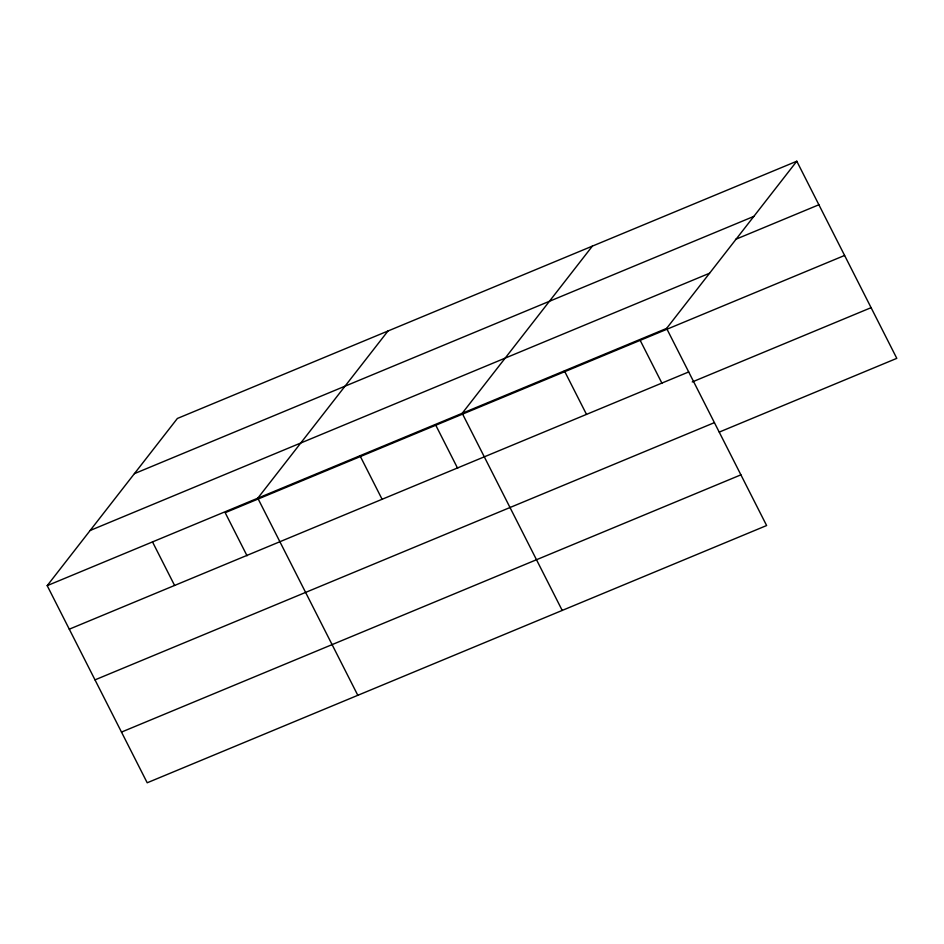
<?xml version="1.0" encoding="UTF-8"?>
<svg xmlns="http://www.w3.org/2000/svg" width="944" height="944" viewBox="0 0 944 944"><rect width="100%" height="100%" fill="white"/><g stroke="black" fill="none" stroke-linecap="round" stroke-linejoin="round"><path stroke-width="1.42" d="M796.795 161.223L666.606 328.406L766.622 525.537L147.205 782.777L47.2 585.646L177.378 418.463L796.795 161.223L896.8 358.354L719.293 432.081M387.984 331.002L257.795 498.184L357.811 695.315M592.384 246.113L462.206 413.295L562.211 610.426M134.426 473.64L753.831 216.4M735.506 239.398L818.885 204.765M90.164 530.469L709.569 273.229M47.2 585.646L666.606 328.406M844.597 255.458L225.179 512.698L247.045 555.78M69.29 629.188L688.695 371.948M692.235 381.954L871.088 307.673M95.002 679.869L714.419 422.629M121.493 732.084L740.91 474.844M640.185 340.347L662.039 383.429M564.406 370.85L586.495 414.392M435.786 425.237L457.639 468.318M360.006 455.74L382.096 499.282M152.503 541.915L174.593 585.457"/></g></svg>
